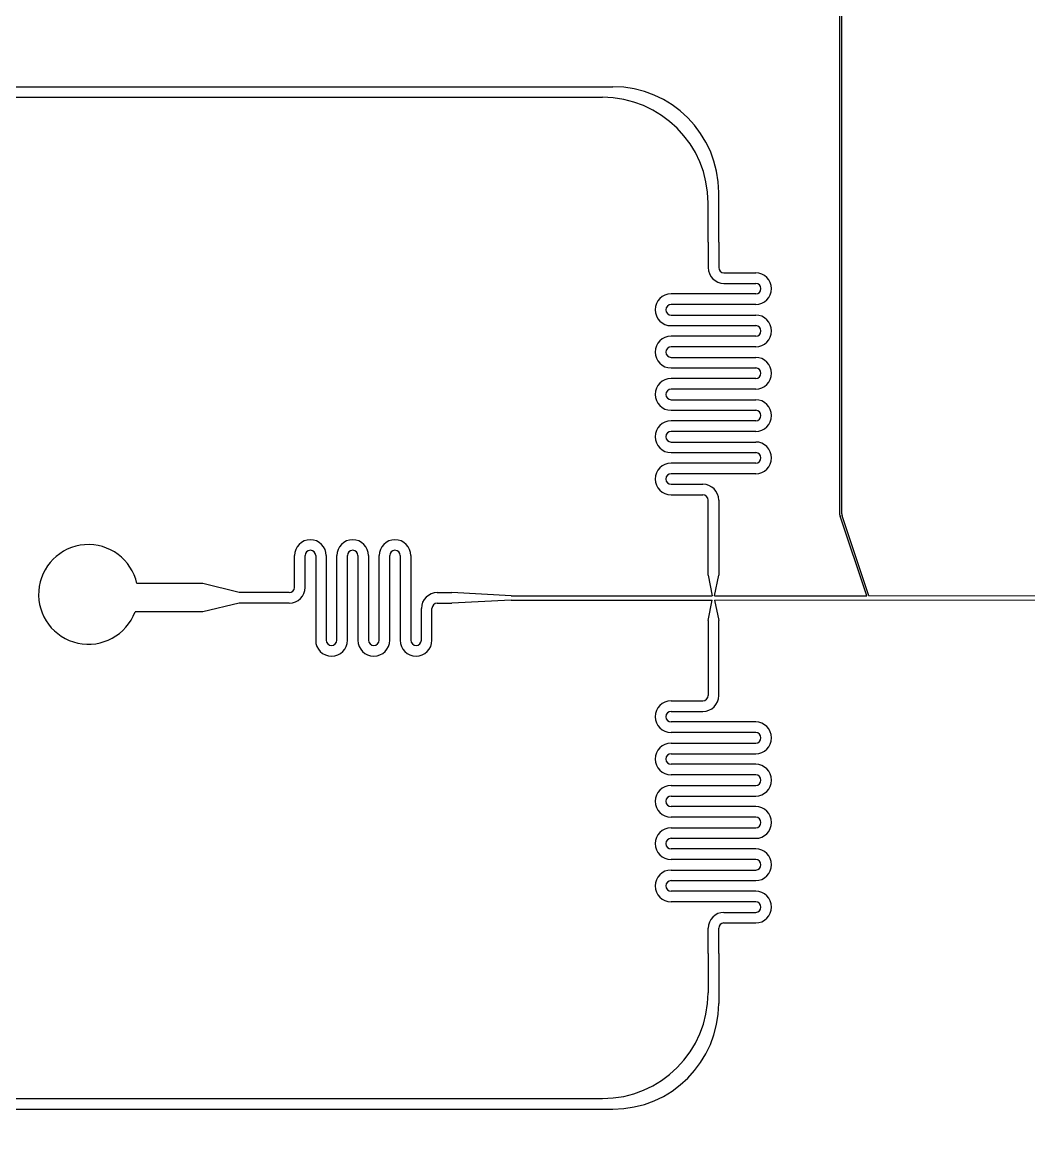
# Model space of a CAD drawing. Extents: x 1225654 to 1325654, y 924838 to 1022543.
# Drawn here: x 1266625 to 1276148, y 962379 to 972834 of the extents above; entities that cross this region are included whole.
import ezdxf

# ---------------------------------------------------------------- set-up
doc = ezdxf.new("R2010")
doc.units = 13

msp = doc.modelspace()

# ---------------------------------------------------------------- linework, layer by layer
for p, q in [((1274377, 974367), (1274377, 968198)), ((1274357, 974167), (1274357, 968195)), ((1266281, 972223), (1272214, 972223)), ((1266281, 972123), (1272114, 972123)), ((1273214, 970752), (1273214, 971223)), ((1273114, 970752), (1273114, 971123)), ((1273114, 970752), (1273114, 970514)), ((1273214, 970752), (1273214, 970514)), ((1273264, 970464), (1273564, 970464)), ((1273264, 970364), (1273564, 970364)), ((1273614, 970314), (1273614, 970314)), ((1273714, 970314), (1273714, 970314)), ((1273564, 970264), (1272764, 970264)), ((1272614, 970114), (1272614, 970114)), ((1272714, 970114), (1272714, 970114)), ((1273564, 970164), (1272764, 970164)), ((1272764, 970064), (1273564, 970064)), ((1272764, 969964), (1273564, 969964)), ((1273564, 969864), (1272764, 969864)), ((1273614, 969914), (1273614, 969914)), ((1273714, 969914), (1273714, 969914)), ((1273564, 969764), (1272764, 969764)), ((1272614, 969714), (1272614, 969714)), ((1272714, 969714), (1272714, 969714)), ((1272764, 969664), (1273564, 969664)), ((1272764, 969564), (1273564, 969564)), ((1273564, 969464), (1272764, 969464)), ((1273614, 969514), (1273614, 969514)), ((1273714, 969514), (1273714, 969514)), ((1273564, 969364), (1272764, 969364)), ((1272614, 969314), (1272614, 969314)), ((1272714, 969314), (1272714, 969314)), ((1272764, 969264), (1273564, 969264)), ((1272764, 969164), (1273564, 969164)), ((1273564, 969064), (1272764, 969064)), ((1273614, 969114), (1273614, 969114)), ((1273714, 969114), (1273714, 969114)), ((1273564, 968964), (1272764, 968964)), ((1272614, 968914), (1272614, 968914)), ((1272714, 968914), (1272714, 968914)), ((1272764, 968864), (1273564, 968864)), ((1272764, 968764), (1273564, 968764)), ((1273614, 968714), (1273614, 968714)), ((1273714, 968714), (1273714, 968714)), ((1273564, 968664), (1272764, 968664)), ((1272614, 968514), (1272614, 968514)), ((1272714, 968514), (1272714, 968514)), ((1273564, 968564), (1272764, 968564)), ((1272764, 968464), (1273064, 968464)), ((1272764, 968364), (1273064, 968364)), ((1273114, 967604), (1273114, 968314)), ((1273214, 968314), (1273214, 967604)), ((1274614, 967410), (1274362, 968163)), ((1274635, 967410), (1274382, 968167)), ((1269352, 967940), (1269352, 967940)), ((1269752, 967940), (1269752, 967940)), ((1270152, 967940), (1270152, 967940)), ((1270152, 967940), (1270152, 967940)), ((1269202, 967490), (1269202, 967790)), ((1269302, 967490), (1269302, 967790)), ((1269352, 967840), (1269352, 967840)), ((1269402, 967790), (1269402, 966990)), ((1269502, 967790), (1269502, 966990)), ((1269602, 966990), (1269602, 967790)), ((1269702, 966990), (1269702, 967790)), ((1269752, 967840), (1269752, 967840)), ((1269802, 967790), (1269802, 966990)), ((1269902, 967790), (1269902, 966990)), ((1270002, 966990), (1270002, 967790)), ((1270102, 966990), (1270102, 967790)), ((1270152, 967840), (1270152, 967840)), ((1270152, 967840), (1270152, 967840)), ((1270202, 967790), (1270202, 966990)), ((1270302, 967790), (1270302, 966990)), ((1273114, 967604), (1273152, 967410)), ((1273175, 967410), (1273214, 967604)), ((1268336, 967525), (1267712, 967525)), ((1268677, 967440), (1268336, 967525)), ((1269152, 967440), (1268677, 967440)), ((1270552, 967440), (1270690, 967440)), ((1271250, 967410), (1270690, 967440)), ((1271250, 967370), (1270690, 967340)), ((1271250, 967410), (1273152, 967410)), ((1271250, 967370), (1273152, 967370)), ((1273114, 967176), (1273152, 967370)), ((1273175, 967410), (1274357, 967410)), ((1273175, 967370), (1278740, 967373)), ((1273175, 967370), (1273214, 967176)), ((1274357, 967410), (1274614, 967410)), ((1274635, 967410), (1278740, 967413)), ((1268336, 967257), (1267694, 967257)), ((1268677, 967340), (1268336, 967257)), ((1269152, 967340), (1268677, 967340)), ((1270402, 966990), (1270402, 967290)), ((1270502, 966990), (1270502, 967290)), ((1270552, 967340), (1270690, 967340)), ((1270690, 967340), (1270690, 967340)), ((1273114, 967176), (1273114, 966467)), ((1273214, 966467), (1273214, 967176)), ((1269552, 966940), (1269552, 966940)), ((1269952, 966940), (1269952, 966940)), ((1270352, 966940), (1270352, 966940)), ((1269552, 966840), (1269552, 966840)), ((1269952, 966840), (1269952, 966840)), ((1270352, 966840), (1270352, 966840)), ((1272764, 966417), (1273064, 966417)), ((1272764, 966317), (1273064, 966317)), ((1272614, 966267), (1272614, 966267)), ((1272714, 966267), (1272714, 966267)), ((1273564, 966217), (1272764, 966217)), ((1273564, 966117), (1272764, 966117)), ((1272764, 966017), (1273564, 966017)), ((1273614, 966067), (1273614, 966067)), ((1273714, 966067), (1273714, 966067)), ((1272764, 965917), (1273564, 965917)), ((1272614, 965867), (1272614, 965867)), ((1272714, 965867), (1272714, 965867)), ((1273564, 965817), (1272764, 965817)), ((1273564, 965717), (1272764, 965717)), ((1272764, 965617), (1273564, 965617)), ((1273614, 965667), (1273614, 965667)), ((1273714, 965667), (1273714, 965667)), ((1272614, 965467), (1272614, 965467)), ((1272714, 965467), (1272714, 965467)), ((1272764, 965517), (1273564, 965517)), ((1273564, 965417), (1272764, 965417)), ((1273564, 965317), (1272764, 965317)), ((1273614, 965267), (1273614, 965267)), ((1273714, 965267), (1273714, 965267)), ((1272764, 965217), (1273564, 965217)), ((1272614, 965067), (1272614, 965067)), ((1272714, 965067), (1272714, 965067)), ((1272764, 965117), (1273564, 965117)), ((1273564, 965017), (1272764, 965017)), ((1273564, 964917), (1272764, 964917)), ((1273614, 964867), (1273614, 964867)), ((1273714, 964867), (1273714, 964867)), ((1272764, 964817), (1273564, 964817)), ((1272614, 964667), (1272614, 964667)), ((1272714, 964667), (1272714, 964667)), ((1272764, 964717), (1273564, 964717)), ((1273564, 964617), (1272764, 964617)), ((1273564, 964517), (1272764, 964517)), ((1273614, 964467), (1273614, 964467)), ((1273714, 964467), (1273714, 964467)), ((1273264, 964417), (1273564, 964417)), ((1273264, 964317), (1273564, 964317)), ((1273114, 964028), (1273114, 964267)), ((1273214, 964028), (1273214, 964267)), ((1273114, 964028), (1273114, 963657)), ((1273214, 964028), (1273214, 963557)), ((1266281, 962657), (1272114, 962657)), ((1266281, 962557), (1272214, 962557))]:
    msp.add_line(p, q)
msp.add_lwpolyline([(1260678, 924838), (1290630, 924838, 6.524121)], format="xyb", close=True)
msp.add_lwpolyline([(1260678, 924838), (1290630, 924838, 6.524121)], format="xyb", close=True)
for centre, radius, start, end in [((1272214, 971223), 1000, 0, 90), ((1272114, 971123), 1000, 0, 90), ((1273264, 970514), 150, 180, 270), ((1273264, 970514), 50, 180, 270), ((1273564, 970314), 150, 0, 90), ((1273564, 970314), 50, 0, 90), ((1273564, 970314), 50, 270, 0), ((1273564, 970314), 150, 270, 0), ((1272764, 970114), 150, 90, 180), ((1272764, 970114), 150, 180, 270), ((1272764, 970114), 50, 90, 180), ((1272764, 970114), 50, 180, 270), ((1273564, 969914), 150, 0, 90), ((1273564, 969914), 50, 0, 90), ((1272764, 969714), 150, 90, 180), ((1273564, 969914), 50, 270, 0), ((1273564, 969914), 150, 270, 0), ((1272764, 969714), 50, 90, 180), ((1272764, 969714), 150, 180, 270), ((1272764, 969714), 50, 180, 270), ((1273564, 969514), 150, 0, 90), ((1273564, 969514), 50, 0, 90), ((1272764, 969314), 150, 90, 180), ((1273564, 969514), 50, 270, 0), ((1273564, 969514), 150, 270, 0), ((1272764, 969314), 50, 90, 180), ((1272764, 969314), 150, 180, 270), ((1272764, 969314), 50, 180, 270), ((1273564, 969114), 150, 0, 90), ((1273564, 969114), 50, 0, 90), ((1272764, 968914), 150, 90, 180), ((1273564, 969114), 50, 270, 0), ((1273564, 969114), 150, 270, 0), ((1272764, 968914), 50, 90, 180), ((1272764, 968914), 150, 180, 270), ((1272764, 968914), 50, 180, 270), ((1273564, 968714), 150, 0, 90), ((1273564, 968714), 50, 0, 90), ((1273564, 968714), 50, 270, 0), ((1273564, 968714), 150, 270, 0), ((1272764, 968514), 150, 90, 180), ((1272764, 968514), 150, 180, 270), ((1272764, 968514), 50, 90, 180), ((1272764, 968514), 50, 180, 270), ((1273064, 968314), 150, 0, 90), ((1273064, 968314), 50, 0, 90), ((1274457, 968195), 100, 180, 198.4859), ((1274477, 968198), 100, 180, 198.4859), ((1267252, 967423), 471, 12.5809, 339.4387), ((1269352, 967790), 150, 90, 180), ((1269352, 967790), 150, 360, 90), ((1269752, 967790), 150, 90, 180), ((1269752, 967790), 150, 360, 90), ((1270152, 967790), 150, 90, 180), ((1270152, 967790), 150, 360, 90), ((1269352, 967790), 50, 90, 180), ((1269352, 967790), 50, 360, 90), ((1269752, 967790), 50, 90, 180), ((1269752, 967790), 50, 360, 90), ((1270152, 967790), 50, 90, 180), ((1270152, 967790), 50, 360, 90), ((1269152, 967490), 50, 270, 360), ((1269152, 967490), 150, 270, 360), ((1270552, 967290), 150, 90, 180), ((1270552, 967290), 50, 90, 180), ((1269552, 966990), 150, 180, 270), ((1269552, 966990), 50, 180, 270), ((1269552, 966990), 150, 270, 360), ((1269552, 966990), 50, 270, 360), ((1269952, 966990), 150, 180, 270), ((1269952, 966990), 50, 180, 270), ((1269952, 966990), 150, 270, 360), ((1269952, 966990), 50, 270, 360), ((1270352, 966990), 150, 180, 270), ((1270352, 966990), 50, 180, 270), ((1270352, 966990), 50, 270, 360), ((1270352, 966990), 150, 270, 360), ((1272764, 966267), 150, 90, 180), ((1273064, 966467), 150, 270, 0), ((1273064, 966467), 50, 270, 0), ((1272764, 966267), 50, 90, 180), ((1272764, 966267), 150, 180, 270), ((1272764, 966267), 50, 180, 270), ((1273564, 966067), 150, 0, 90), ((1273564, 966067), 50, 0, 90), ((1272764, 965867), 150, 90, 180), ((1273564, 966067), 150, 270, 0), ((1273564, 966067), 50, 270, 0), ((1272764, 965867), 50, 90, 180), ((1272764, 965867), 150, 180, 270), ((1272764, 965867), 50, 180, 270), ((1273564, 965667), 150, 0, 90), ((1273564, 965667), 50, 0, 90), ((1272764, 965467), 150, 90, 180), ((1273564, 965667), 150, 270, 0), ((1273564, 965667), 50, 270, 0), ((1272764, 965467), 150, 180, 270), ((1272764, 965467), 50, 90, 180), ((1272764, 965467), 50, 180, 270), ((1273564, 965267), 150, 0, 90), ((1273564, 965267), 50, 0, 90), ((1273564, 965267), 150, 270, 0), ((1273564, 965267), 50, 270, 0), ((1272764, 965067), 150, 90, 180), ((1272764, 965067), 150, 180, 270), ((1272764, 965067), 50, 90, 180), ((1272764, 965067), 50, 180, 270), ((1273564, 964867), 150, 0, 90), ((1273564, 964867), 50, 0, 90), ((1273564, 964867), 150, 270, 0), ((1273564, 964867), 50, 270, 0), ((1272764, 964667), 150, 90, 180), ((1272764, 964667), 150, 180, 270), ((1272764, 964667), 50, 90, 180), ((1272764, 964667), 50, 180, 270), ((1273564, 964467), 150, 0, 90), ((1273564, 964467), 50, 0, 90), ((1273564, 964467), 150, 270, 0), ((1273564, 964467), 50, 270, 0), ((1273264, 964267), 150, 90, 180), ((1273264, 964267), 50, 90, 180), ((1272114, 963657), 1000, 270, 0), ((1272214, 963557), 1000, 270, 0)]:
    msp.add_arc(centre, radius, start, end)

doc.saveas('drawing.dxf')
